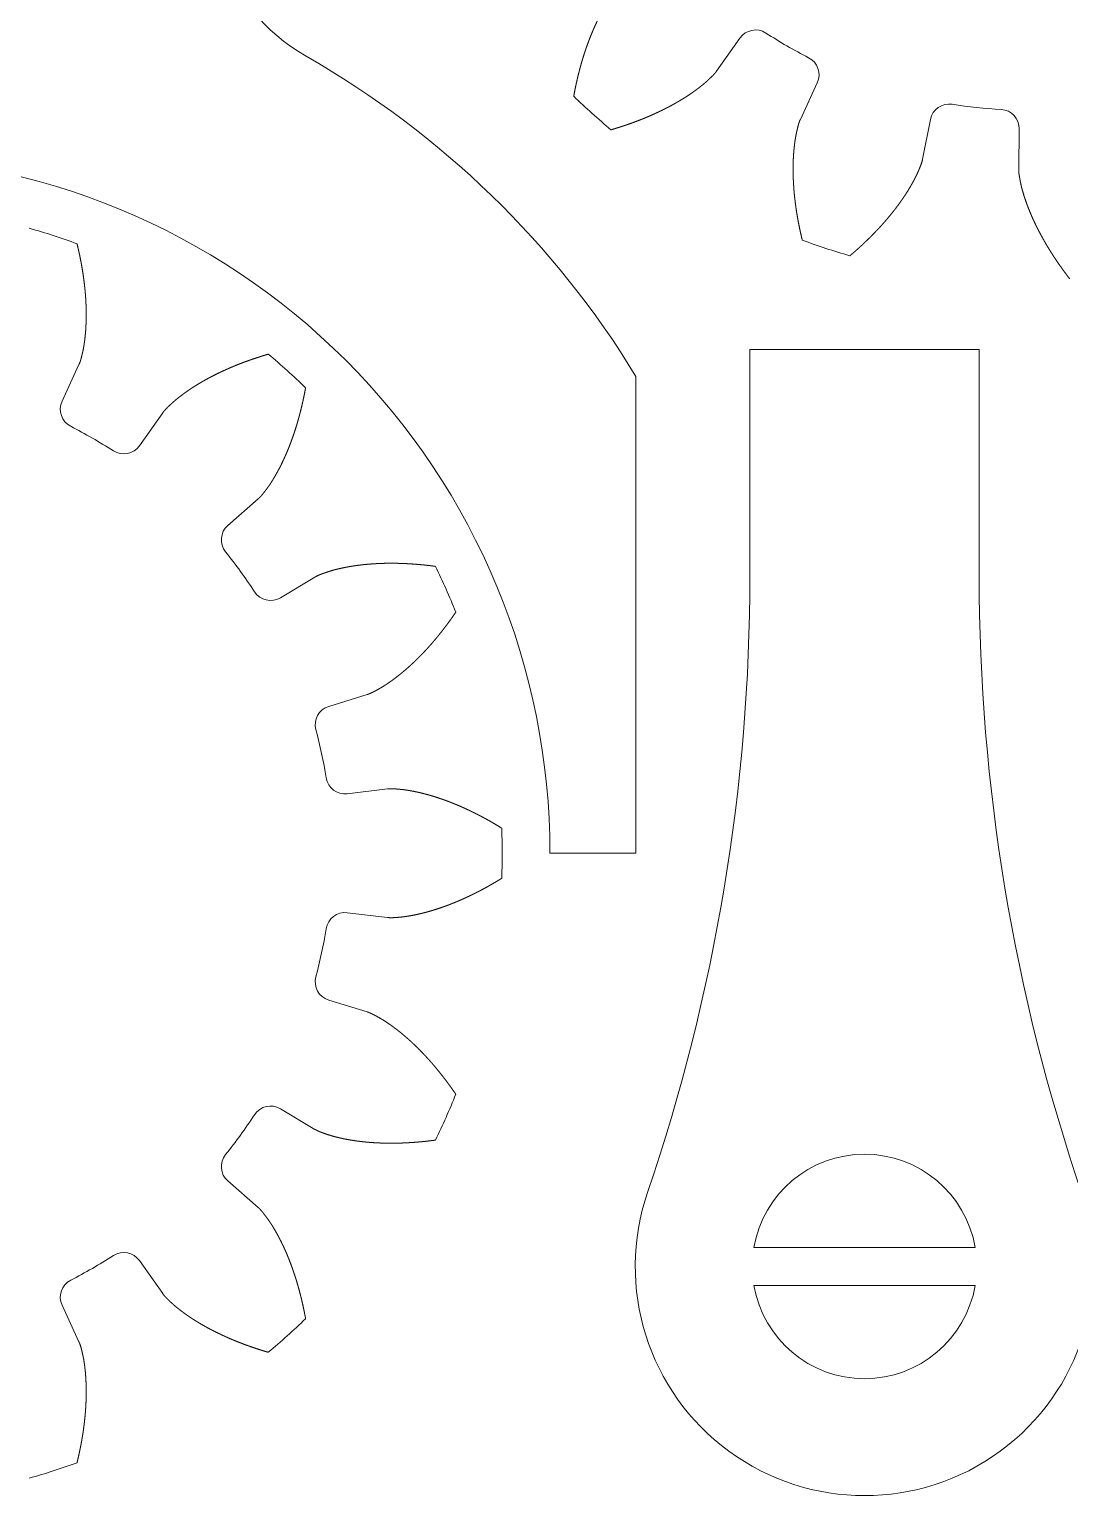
# Model space of a CAD drawing. Header units: millimetres. Extents: x 25 to 635, y 25 to 330.
# Drawn here: x 543.71 to 570.93, y 190.63 to 229.01 of the extents above; entities that cross this region are included whole.
import ezdxf

# ---------------------------------------------------------------- set-up
doc = ezdxf.new("R2010")
doc.units = ezdxf.units.MM
doc.header["$MEASUREMENT"] = 0
doc.layers.get('0').update_dxf_attribs({"lineweight": 0})
doc.layers.add('Single Set', color=7, linetype='Continuous', lineweight=0)

# ---------------------------------------------------------------- blocks, each defined once
blk = doc.blocks.new('*U2')
at = {"layer": 'Single Set', "color": 3}
for p, q in [((4.361, 4.474), (4.97, 5.338)), ((6.994, 4.169), (6.551, 3.21)), ((9.751, 2.17), (9.956, 3.207)), ((12.28, 2.962), (12.265, 1.906)), ((-12.769, -4.169), (-12.326, -3.21)), ((-10.136, -4.474), (-10.745, -5.338)), ((-8.431, -7.421), (-7.636, -6.726)), ((-6.15, -8.771), (-7.057, -9.312)), ((-5.791, -12.157), (-4.782, -11.845)), ((-4.256, -14.318), (-5.305, -14.443)), ((-5.305, -17.557), (-4.256, -17.682)), ((-4.782, -20.155), (-5.791, -19.843)), ((-7.057, -22.688), (-6.15, -23.229)), ((-7.636, -25.274), (-8.431, -24.579)), ((-10.745, -26.662), (-10.136, -27.526)), ((-12.326, -28.79), (-12.769, -27.831))]:
    blk.add_line(p, q, dxfattribs=at)
at = {"layer": 'Single Set', "color": 2}
blk.add_lwpolyline([(-18.251, 2.25, -0.414214), (-0.001, -16), (2.25, -16), (2.25, -3.52, 0.127339), (-6.381, 4.86, -0.394984), (-8.351, 11.203, 0.168875), (-7.511, 18.379), (-10.033, 29.766, -0.106253), (-18.25, 28, -0.106253), (-26.468, 29.766), (-28.99, 18.379, 0.168875), (-28.15, 11.203, -0.394984), (-30.12, 4.86, 0.127339), (-38.75, -3.52), (-38.751, -16), (-36.5, -16, -0.414211)], format="xyb", close=True, dxfattribs=at)
at = {"layer": 'Single Set', "color": 3}
blk.add_lwpolyline([(11.231, -8.733, 0.082387), (13.91, -24.878, -1.397795), (2.552, -24.878, 0.082387), (5.231, -8.733), (5.231, -2.816), (11.231, -2.816)], format="xyb", close=True, dxfattribs=at)
at = {"layer": 'Single Set', "color": 1}
for points in [[(5.336, -26.316, -0.842075), (11.126, -26.316)], [(11.126, -27.316, -0.842075), (5.336, -27.316)]]:
    blk.add_lwpolyline(points, format="xyb", close=True, dxfattribs=at)
at = {"layer": 'Single Set', "color": 3}
for centre, radius, start, end in [((5.379, 5.049), 0.5, 57.0534, 144.8103), ((12.475, 16), 12.549, 237.0534, 242.9466), ((6.54, 4.379), 0.5, 335.1897, 62.9466), ((12.475, 16), 17, 225.7877, 230.2123), ((10.446, 3.11), 0.5, 81.0534, 168.8103), ((12.475, 16), 12.549, 261.0534, 266.9466), ((11.78, 2.969), 0.5, 359.1897, 86.9466), ((-18.251, -16), 17, 69.7877, 74.2123), ((12.475, 16), 17, 249.7877, 254.2123), ((-18.251, -16), 17, 45.7877, 50.2123), ((-12.315, -4.379), 0.5, 155.1897, 242.9466), ((-18.251, -16), 12.549, 57.0534, 62.9466), ((-11.154, -5.049), 0.5, 237.0534, 324.8103), ((-8.102, -7.797), 0.5, 131.1897, 218.9466), ((-18.251, -16), 12.549, 33.0534, 38.9466), ((-18.251, -16), 17, 21.7877, 26.2123), ((-7.313, -8.883), 0.5, 213.0534, 300.8103), ((-5.643, -12.634), 0.5, 107.1897, 194.9466), ((-18.251, -16), 12.549, 9.0534, 14.9466), ((-5.364, -13.947), 0.5, 189.0534, 276.8103), ((-18.251, -16), 17, 357.7877, 2.2123), ((-5.364, -18.053), 0.5, 83.1897, 170.9466), ((-18.251, -16), 12.549, 345.0534, 350.9466), ((-5.643, -19.366), 0.5, 165.0534, 252.8103), ((-7.313, -23.117), 0.5, 59.1897, 146.9466), ((-18.251, -16), 17, 333.7877, 338.2123), ((-18.251, -16), 12.549, 321.0534, 326.9466), ((-8.102, -24.203), 0.5, 141.0534, 228.8103), ((-11.154, -26.951), 0.5, 35.1897, 122.9466), ((-18.251, -16), 12.549, 297.0534, 302.9466), ((-12.315, -27.621), 0.5, 117.0534, 204.8103), ((-18.251, -16), 17, 309.7877, 314.2123), ((-18.251, -16), 17, 285.7877, 290.2123)]:
    blk.add_arc(centre, radius, start, end, dxfattribs=at)
for points in [[(1.861, 6.726), (1.855, 6.72), (1.842, 6.708), (1.823, 6.691), (1.799, 6.666), (1.771, 6.634), (1.744, 6.6), (1.717, 6.567), (1.691, 6.532), (1.664, 6.498), (1.638, 6.463), (1.613, 6.428), (1.587, 6.393), (1.563, 6.357), (1.538, 6.32), (1.515, 6.284), (1.491, 6.246), (1.468, 6.209), (1.445, 6.171), (1.423, 6.133), (1.401, 6.095), (1.379, 6.056), (1.357, 6.017), (1.336, 5.978), (1.315, 5.939), (1.295, 5.899), (1.274, 5.859), (1.254, 5.819), (1.235, 5.778), (1.215, 5.738), (1.196, 5.697), (1.177, 5.656), (1.158, 5.615), (1.14, 5.573), (1.122, 5.531), (1.104, 5.489), (1.087, 5.447), (1.069, 5.405), (1.052, 5.362), (1.036, 5.319), (1.019, 5.276), (1.003, 5.233), (0.987, 5.19), (0.971, 5.146), (0.956, 5.103), (0.94, 5.059), (0.925, 5.015), (0.911, 4.971), (0.896, 4.926), (0.882, 4.882), (0.868, 4.837), (0.854, 4.792), (0.841, 4.747), (0.827, 4.702), (0.814, 4.656), (0.802, 4.611), (0.789, 4.565), (0.777, 4.519), (0.765, 4.473), (0.753, 4.427), (0.741, 4.381), (0.73, 4.335), (0.719, 4.288), (0.708, 4.241), (0.698, 4.194), (0.687, 4.148), (0.677, 4.1), (0.667, 4.053), (0.657, 4.006), (0.648, 3.958), (0.639, 3.911), (0.631, 3.873), (0.626, 3.844), (0.623, 3.825), (0.621, 3.815)], [(4.361, 4.474), (4.356, 4.467), (4.346, 4.453), (4.33, 4.433), (4.308, 4.407), (4.279, 4.375), (4.249, 4.345), (4.218, 4.315), (4.187, 4.285), (4.156, 4.255), (4.124, 4.226), (4.092, 4.196), (4.059, 4.167), (4.026, 4.139), (3.992, 4.111), (3.958, 4.084), (3.923, 4.057), (3.889, 4.03), (3.853, 4.003), (3.818, 3.977), (3.782, 3.951), (3.746, 3.925), (3.71, 3.899), (3.673, 3.874), (3.636, 3.849), (3.599, 3.825), (3.561, 3.8), (3.523, 3.776), (3.485, 3.752), (3.446, 3.729), (3.408, 3.705), (3.369, 3.682), (3.33, 3.659), (3.29, 3.637), (3.251, 3.614), (3.211, 3.592), (3.171, 3.571), (3.13, 3.549), (3.09, 3.528), (3.049, 3.506), (3.008, 3.486), (2.967, 3.465), (2.925, 3.444), (2.884, 3.424), (2.842, 3.404), (2.8, 3.385), (2.758, 3.365), (2.715, 3.346), (2.673, 3.327), (2.63, 3.308), (2.587, 3.289), (2.544, 3.271), (2.5, 3.253), (2.457, 3.235), (2.413, 3.217), (2.369, 3.2), (2.325, 3.183), (2.28, 3.166), (2.236, 3.149), (2.191, 3.132), (2.147, 3.116), (2.102, 3.1), (2.056, 3.084), (2.011, 3.068), (1.966, 3.053), (1.92, 3.037), (1.874, 3.022), (1.828, 3.008), (1.782, 2.993), (1.736, 2.979), (1.69, 2.964), (1.652, 2.953), (1.624, 2.945), (1.606, 2.94), (1.596, 2.937)], [(6.551, 3.21), (6.547, 3.202), (6.54, 3.187), (6.531, 3.163), (6.519, 3.131), (6.506, 3.09), (6.495, 3.048), (6.484, 3.006), (6.474, 2.964), (6.464, 2.922), (6.454, 2.88), (6.445, 2.838), (6.436, 2.795), (6.428, 2.752), (6.421, 2.709), (6.414, 2.666), (6.408, 2.622), (6.402, 2.578), (6.397, 2.535), (6.392, 2.491), (6.387, 2.447), (6.383, 2.403), (6.379, 2.358), (6.375, 2.314), (6.372, 2.269), (6.37, 2.225), (6.367, 2.18), (6.365, 2.135), (6.364, 2.09), (6.363, 2.045), (6.362, 2), (6.361, 1.955), (6.361, 1.909), (6.361, 1.864), (6.362, 1.818), (6.362, 1.773), (6.363, 1.727), (6.365, 1.681), (6.367, 1.636), (6.369, 1.59), (6.371, 1.544), (6.374, 1.498), (6.377, 1.452), (6.38, 1.406), (6.384, 1.359), (6.388, 1.313), (6.392, 1.267), (6.397, 1.22), (6.401, 1.174), (6.407, 1.127), (6.412, 1.081), (6.418, 1.034), (6.424, 0.988), (6.43, 0.941), (6.436, 0.894), (6.443, 0.847), (6.45, 0.801), (6.458, 0.754), (6.466, 0.707), (6.474, 0.66), (6.482, 0.613), (6.49, 0.566), (6.499, 0.519), (6.508, 0.472), (6.518, 0.425), (6.527, 0.377), (6.537, 0.33), (6.547, 0.283), (6.558, 0.236), (6.568, 0.189), (6.579, 0.141), (6.588, 0.104), (6.595, 0.075), (6.6, 0.056), (6.602, 0.047)], [(9.751, 2.17), (9.749, 2.162), (9.745, 2.145), (9.739, 2.12), (9.73, 2.087), (9.716, 2.047), (9.701, 2.006), (9.685, 1.966), (9.669, 1.926), (9.652, 1.886), (9.635, 1.847), (9.617, 1.807), (9.599, 1.767), (9.581, 1.728), (9.561, 1.689), (9.541, 1.65), (9.521, 1.611), (9.5, 1.572), (9.478, 1.533), (9.457, 1.495), (9.435, 1.457), (9.412, 1.418), (9.389, 1.38), (9.366, 1.342), (9.342, 1.304), (9.318, 1.267), (9.294, 1.229), (9.269, 1.192), (9.244, 1.154), (9.218, 1.117), (9.192, 1.08), (9.166, 1.043), (9.14, 1.006), (9.113, 0.97), (9.086, 0.933), (9.058, 0.897), (9.031, 0.861), (9.003, 0.824), (8.974, 0.788), (8.946, 0.753), (8.917, 0.717), (8.887, 0.681), (8.858, 0.646), (8.828, 0.61), (8.798, 0.575), (8.768, 0.54), (8.737, 0.505), (8.706, 0.47), (8.675, 0.435), (8.643, 0.401), (8.612, 0.366), (8.58, 0.332), (8.547, 0.298), (8.515, 0.263), (8.482, 0.23), (8.449, 0.196), (8.416, 0.162), (8.382, 0.128), (8.348, 0.095), (8.314, 0.062), (8.28, 0.029), (8.245, -0.004), (8.211, -0.037), (8.176, -0.07), (8.14, -0.103), (8.105, -0.135), (8.069, -0.168), (8.033, -0.2), (7.997, -0.232), (7.961, -0.264), (7.924, -0.296), (7.895, -0.321), (7.872, -0.34), (7.858, -0.352), (7.85, -0.359)], [(12.265, 1.906), (12.265, 1.898), (12.265, 1.88), (12.266, 1.855), (12.268, 1.82), (12.273, 1.778), (12.28, 1.735), (12.287, 1.693), (12.295, 1.65), (12.303, 1.608), (12.311, 1.565), (12.32, 1.523), (12.329, 1.48), (12.34, 1.438), (12.35, 1.395), (12.362, 1.353), (12.374, 1.311), (12.386, 1.269), (12.399, 1.226), (12.412, 1.184), (12.426, 1.142), (12.44, 1.1), (12.455, 1.058), (12.469, 1.016), (12.485, 0.974), (12.5, 0.932), (12.517, 0.89), (12.533, 0.849), (12.55, 0.807), (12.567, 0.765), (12.585, 0.724), (12.603, 0.682), (12.621, 0.641), (12.639, 0.599), (12.658, 0.558), (12.678, 0.516), (12.697, 0.475), (12.717, 0.434), (12.737, 0.393), (12.758, 0.352), (12.779, 0.311), (12.8, 0.27), (12.821, 0.229), (12.843, 0.188), (12.865, 0.147), (12.888, 0.107), (12.911, 0.066), (12.934, 0.026), (12.957, -0.015), (12.98, -0.055), (13.004, -0.096), (13.028, -0.136), (13.053, -0.176), (13.078, -0.216), (13.103, -0.256), (13.128, -0.296), (13.154, -0.336), (13.179, -0.376), (13.205, -0.415), (13.232, -0.455), (13.258, -0.495), (13.285, -0.534), (13.313, -0.574), (13.34, -0.613), (13.368, -0.652), (13.396, -0.691), (13.424, -0.73), (13.452, -0.769), (13.481, -0.808), (13.51, -0.847), (13.539, -0.886), (13.563, -0.917), (13.581, -0.94), (13.592, -0.955), (13.598, -0.963)], [(-12.326, -3.21), (-12.323, -3.202), (-12.316, -3.187), (-12.306, -3.163), (-12.294, -3.131), (-12.281, -3.09), (-12.27, -3.048), (-12.259, -3.006), (-12.249, -2.964), (-12.239, -2.922), (-12.229, -2.88), (-12.22, -2.838), (-12.211, -2.795), (-12.203, -2.752), (-12.196, -2.709), (-12.189, -2.666), (-12.183, -2.622), (-12.177, -2.578), (-12.172, -2.535), (-12.167, -2.491), (-12.162, -2.447), (-12.158, -2.403), (-12.154, -2.358), (-12.151, -2.314), (-12.147, -2.269), (-12.145, -2.225), (-12.143, -2.18), (-12.141, -2.135), (-12.139, -2.09), (-12.138, -2.045), (-12.137, -2), (-12.136, -1.955), (-12.136, -1.909), (-12.136, -1.864), (-12.137, -1.818), (-12.137, -1.773), (-12.139, -1.727), (-12.14, -1.681), (-12.142, -1.636), (-12.144, -1.59), (-12.146, -1.544), (-12.149, -1.498), (-12.152, -1.452), (-12.155, -1.406), (-12.159, -1.359), (-12.163, -1.313), (-12.167, -1.267), (-12.172, -1.22), (-12.177, -1.174), (-12.182, -1.127), (-12.187, -1.081), (-12.193, -1.034), (-12.199, -0.988), (-12.205, -0.941), (-12.212, -0.894), (-12.218, -0.847), (-12.226, -0.801), (-12.233, -0.754), (-12.241, -0.707), (-12.249, -0.66), (-12.257, -0.613), (-12.265, -0.566), (-12.274, -0.519), (-12.283, -0.472), (-12.293, -0.425), (-12.302, -0.377), (-12.312, -0.33), (-12.322, -0.283), (-12.333, -0.236), (-12.343, -0.189), (-12.354, -0.141), (-12.363, -0.104), (-12.37, -0.075), (-12.375, -0.056), (-12.377, -0.047)], [(-7.371, -2.937), (-7.381, -2.94), (-7.399, -2.945), (-7.427, -2.953), (-7.465, -2.964), (-7.511, -2.979), (-7.557, -2.993), (-7.603, -3.008), (-7.649, -3.022), (-7.695, -3.037), (-7.741, -3.053), (-7.786, -3.068), (-7.832, -3.084), (-7.877, -3.1), (-7.922, -3.116), (-7.966, -3.132), (-8.011, -3.149), (-8.056, -3.166), (-8.1, -3.183), (-8.144, -3.2), (-8.188, -3.217), (-8.232, -3.235), (-8.275, -3.253), (-8.319, -3.271), (-8.362, -3.289), (-8.405, -3.308), (-8.448, -3.327), (-8.49, -3.346), (-8.533, -3.365), (-8.575, -3.385), (-8.617, -3.404), (-8.659, -3.424), (-8.701, -3.444), (-8.742, -3.465), (-8.783, -3.486), (-8.824, -3.506), (-8.865, -3.528), (-8.906, -3.549), (-8.946, -3.571), (-8.986, -3.592), (-9.026, -3.614), (-9.066, -3.637), (-9.105, -3.659), (-9.144, -3.682), (-9.183, -3.705), (-9.222, -3.729), (-9.26, -3.752), (-9.298, -3.776), (-9.336, -3.8), (-9.374, -3.825), (-9.411, -3.849), (-9.448, -3.874), (-9.485, -3.899), (-9.521, -3.925), (-9.557, -3.951), (-9.593, -3.977), (-9.628, -4.003), (-9.664, -4.03), (-9.699, -4.057), (-9.733, -4.084), (-9.767, -4.111), (-9.801, -4.139), (-9.834, -4.167), (-9.867, -4.196), (-9.899, -4.226), (-9.931, -4.255), (-9.962, -4.285), (-9.993, -4.315), (-10.024, -4.345), (-10.054, -4.375), (-10.083, -4.407), (-10.106, -4.433), (-10.121, -4.453), (-10.131, -4.467), (-10.136, -4.474)], [(-7.636, -6.726), (-7.63, -6.72), (-7.617, -6.708), (-7.598, -6.691), (-7.575, -6.666), (-7.546, -6.634), (-7.519, -6.6), (-7.492, -6.567), (-7.466, -6.532), (-7.44, -6.498), (-7.414, -6.463), (-7.388, -6.428), (-7.363, -6.393), (-7.338, -6.357), (-7.314, -6.32), (-7.29, -6.284), (-7.266, -6.246), (-7.243, -6.209), (-7.221, -6.171), (-7.198, -6.133), (-7.176, -6.095), (-7.154, -6.056), (-7.132, -6.017), (-7.111, -5.978), (-7.09, -5.939), (-7.07, -5.899), (-7.049, -5.859), (-7.029, -5.819), (-7.01, -5.778), (-6.99, -5.738), (-6.971, -5.697), (-6.952, -5.656), (-6.934, -5.615), (-6.915, -5.573), (-6.897, -5.531), (-6.879, -5.489), (-6.862, -5.447), (-6.844, -5.405), (-6.827, -5.362), (-6.811, -5.319), (-6.794, -5.276), (-6.778, -5.233), (-6.762, -5.19), (-6.746, -5.146), (-6.731, -5.103), (-6.716, -5.059), (-6.701, -5.015), (-6.686, -4.971), (-6.671, -4.926), (-6.657, -4.882), (-6.643, -4.837), (-6.629, -4.792), (-6.616, -4.747), (-6.603, -4.702), (-6.59, -4.656), (-6.577, -4.611), (-6.564, -4.565), (-6.552, -4.519), (-6.54, -4.473), (-6.528, -4.427), (-6.517, -4.381), (-6.505, -4.335), (-6.494, -4.288), (-6.483, -4.241), (-6.473, -4.194), (-6.462, -4.148), (-6.452, -4.1), (-6.442, -4.053), (-6.432, -4.006), (-6.423, -3.958), (-6.414, -3.911), (-6.407, -3.873), (-6.401, -3.844), (-6.398, -3.825), (-6.396, -3.815)], [(-2.999, -8.491), (-3.008, -8.49), (-3.028, -8.487), (-3.057, -8.483), (-3.095, -8.478), (-3.143, -8.472), (-3.191, -8.467), (-3.239, -8.461), (-3.287, -8.456), (-3.335, -8.451), (-3.383, -8.447), (-3.431, -8.442), (-3.479, -8.438), (-3.527, -8.434), (-3.574, -8.431), (-3.622, -8.428), (-3.669, -8.425), (-3.717, -8.422), (-3.764, -8.419), (-3.811, -8.417), (-3.859, -8.415), (-3.906, -8.414), (-3.953, -8.412), (-4, -8.411), (-4.047, -8.41), (-4.094, -8.41), (-4.141, -8.41), (-4.187, -8.41), (-4.234, -8.41), (-4.28, -8.411), (-4.327, -8.411), (-4.373, -8.413), (-4.419, -8.414), (-4.466, -8.416), (-4.512, -8.418), (-4.558, -8.421), (-4.603, -8.423), (-4.649, -8.426), (-4.695, -8.43), (-4.74, -8.433), (-4.786, -8.437), (-4.831, -8.442), (-4.876, -8.446), (-4.921, -8.451), (-4.966, -8.456), (-5.011, -8.462), (-5.056, -8.468), (-5.1, -8.474), (-5.145, -8.481), (-5.189, -8.488), (-5.233, -8.495), (-5.277, -8.503), (-5.321, -8.511), (-5.364, -8.519), (-5.408, -8.528), (-5.451, -8.538), (-5.494, -8.547), (-5.537, -8.557), (-5.58, -8.567), (-5.623, -8.578), (-5.665, -8.589), (-5.707, -8.601), (-5.749, -8.614), (-5.79, -8.627), (-5.832, -8.64), (-5.873, -8.654), (-5.914, -8.669), (-5.954, -8.683), (-5.995, -8.698), (-6.035, -8.714), (-6.074, -8.731), (-6.105, -8.746), (-6.128, -8.758), (-6.143, -8.767), (-6.15, -8.771)], [(-4.782, -11.845), (-4.773, -11.842), (-4.757, -11.837), (-4.733, -11.828), (-4.701, -11.815), (-4.662, -11.797), (-4.624, -11.778), (-4.585, -11.758), (-4.547, -11.738), (-4.509, -11.717), (-4.472, -11.696), (-4.434, -11.674), (-4.396, -11.652), (-4.359, -11.629), (-4.322, -11.606), (-4.285, -11.582), (-4.249, -11.557), (-4.213, -11.532), (-4.176, -11.507), (-4.14, -11.482), (-4.105, -11.456), (-4.069, -11.429), (-4.033, -11.402), (-3.998, -11.375), (-3.963, -11.348), (-3.928, -11.32), (-3.893, -11.292), (-3.859, -11.263), (-3.824, -11.234), (-3.79, -11.205), (-3.756, -11.175), (-3.722, -11.146), (-3.688, -11.115), (-3.654, -11.085), (-3.621, -11.054), (-3.587, -11.023), (-3.554, -10.992), (-3.521, -10.96), (-3.488, -10.928), (-3.456, -10.896), (-3.423, -10.863), (-3.391, -10.83), (-3.358, -10.797), (-3.326, -10.764), (-3.294, -10.73), (-3.263, -10.696), (-3.231, -10.662), (-3.2, -10.628), (-3.168, -10.593), (-3.137, -10.558), (-3.106, -10.523), (-3.075, -10.488), (-3.045, -10.452), (-3.014, -10.416), (-2.984, -10.38), (-2.954, -10.344), (-2.924, -10.307), (-2.894, -10.27), (-2.864, -10.233), (-2.835, -10.196), (-2.805, -10.158), (-2.776, -10.12), (-2.747, -10.082), (-2.718, -10.044), (-2.689, -10.006), (-2.661, -9.967), (-2.632, -9.928), (-2.604, -9.889), (-2.576, -9.85), (-2.548, -9.81), (-2.52, -9.77), (-2.498, -9.738), (-2.481, -9.714), (-2.47, -9.698), (-2.465, -9.69)], [(-1.263, -15.344), (-1.271, -15.339), (-1.288, -15.328), (-1.313, -15.313), (-1.346, -15.293), (-1.388, -15.268), (-1.429, -15.243), (-1.471, -15.219), (-1.513, -15.194), (-1.555, -15.17), (-1.596, -15.147), (-1.638, -15.123), (-1.68, -15.1), (-1.722, -15.077), (-1.764, -15.055), (-1.806, -15.032), (-1.849, -15.01), (-1.891, -14.988), (-1.933, -14.967), (-1.975, -14.946), (-2.018, -14.925), (-2.06, -14.904), (-2.103, -14.884), (-2.145, -14.863), (-2.188, -14.844), (-2.23, -14.824), (-2.273, -14.805), (-2.316, -14.786), (-2.358, -14.767), (-2.401, -14.749), (-2.444, -14.731), (-2.487, -14.713), (-2.53, -14.696), (-2.573, -14.679), (-2.616, -14.662), (-2.659, -14.645), (-2.702, -14.629), (-2.745, -14.613), (-2.788, -14.598), (-2.831, -14.583), (-2.874, -14.568), (-2.917, -14.553), (-2.96, -14.539), (-3.003, -14.525), (-3.046, -14.512), (-3.09, -14.499), (-3.133, -14.486), (-3.176, -14.474), (-3.219, -14.462), (-3.263, -14.45), (-3.306, -14.439), (-3.349, -14.428), (-3.393, -14.417), (-3.436, -14.407), (-3.479, -14.398), (-3.522, -14.389), (-3.566, -14.38), (-3.609, -14.372), (-3.652, -14.364), (-3.696, -14.356), (-3.739, -14.349), (-3.782, -14.343), (-3.826, -14.337), (-3.869, -14.332), (-3.912, -14.328), (-3.955, -14.324), (-3.998, -14.32), (-4.041, -14.317), (-4.084, -14.314), (-4.127, -14.312), (-4.17, -14.312), (-4.205, -14.313), (-4.23, -14.315), (-4.247, -14.317), (-4.256, -14.318)], [(-4.256, -17.682), (-4.247, -17.683), (-4.23, -17.685), (-4.205, -17.687), (-4.17, -17.688), (-4.127, -17.688), (-4.084, -17.686), (-4.041, -17.683), (-3.998, -17.68), (-3.955, -17.676), (-3.912, -17.672), (-3.869, -17.668), (-3.826, -17.663), (-3.782, -17.657), (-3.739, -17.651), (-3.696, -17.644), (-3.652, -17.636), (-3.609, -17.628), (-3.566, -17.62), (-3.522, -17.611), (-3.479, -17.602), (-3.436, -17.593), (-3.393, -17.583), (-3.349, -17.572), (-3.306, -17.561), (-3.263, -17.55), (-3.219, -17.538), (-3.176, -17.526), (-3.133, -17.514), (-3.09, -17.501), (-3.046, -17.488), (-3.003, -17.475), (-2.96, -17.461), (-2.917, -17.447), (-2.874, -17.432), (-2.831, -17.417), (-2.788, -17.402), (-2.745, -17.387), (-2.702, -17.371), (-2.659, -17.355), (-2.616, -17.338), (-2.573, -17.321), (-2.53, -17.304), (-2.487, -17.287), (-2.444, -17.269), (-2.401, -17.251), (-2.358, -17.233), (-2.316, -17.214), (-2.273, -17.195), (-2.23, -17.176), (-2.188, -17.156), (-2.145, -17.137), (-2.103, -17.116), (-2.06, -17.096), (-2.018, -17.075), (-1.975, -17.054), (-1.933, -17.033), (-1.891, -17.012), (-1.849, -16.99), (-1.806, -16.968), (-1.764, -16.945), (-1.722, -16.923), (-1.68, -16.9), (-1.638, -16.877), (-1.596, -16.853), (-1.555, -16.83), (-1.513, -16.806), (-1.471, -16.781), (-1.429, -16.757), (-1.388, -16.732), (-1.346, -16.707), (-1.313, -16.687), (-1.288, -16.672), (-1.271, -16.661), (-1.263, -16.656)], [(-2.465, -22.31), (-2.47, -22.302), (-2.481, -22.286), (-2.498, -22.262), (-2.52, -22.23), (-2.548, -22.19), (-2.576, -22.15), (-2.604, -22.111), (-2.632, -22.072), (-2.661, -22.033), (-2.689, -21.994), (-2.718, -21.956), (-2.747, -21.918), (-2.776, -21.88), (-2.805, -21.842), (-2.835, -21.804), (-2.864, -21.767), (-2.894, -21.73), (-2.924, -21.693), (-2.954, -21.656), (-2.984, -21.62), (-3.014, -21.584), (-3.045, -21.548), (-3.075, -21.512), (-3.106, -21.477), (-3.137, -21.442), (-3.168, -21.407), (-3.2, -21.372), (-3.231, -21.338), (-3.263, -21.304), (-3.294, -21.27), (-3.326, -21.236), (-3.358, -21.203), (-3.391, -21.17), (-3.423, -21.137), (-3.456, -21.104), (-3.488, -21.072), (-3.521, -21.04), (-3.554, -21.008), (-3.587, -20.977), (-3.621, -20.946), (-3.654, -20.915), (-3.688, -20.885), (-3.722, -20.854), (-3.756, -20.825), (-3.79, -20.795), (-3.824, -20.766), (-3.859, -20.737), (-3.893, -20.708), (-3.928, -20.68), (-3.963, -20.652), (-3.998, -20.625), (-4.033, -20.598), (-4.069, -20.571), (-4.105, -20.544), (-4.14, -20.518), (-4.176, -20.493), (-4.213, -20.468), (-4.249, -20.443), (-4.285, -20.418), (-4.322, -20.394), (-4.359, -20.371), (-4.396, -20.348), (-4.434, -20.326), (-4.472, -20.304), (-4.509, -20.283), (-4.547, -20.262), (-4.585, -20.242), (-4.624, -20.222), (-4.662, -20.203), (-4.701, -20.185), (-4.733, -20.172), (-4.757, -20.163), (-4.773, -20.158), (-4.782, -20.155)], [(-6.15, -23.229), (-6.143, -23.233), (-6.128, -23.242), (-6.105, -23.254), (-6.074, -23.269), (-6.035, -23.286), (-5.995, -23.302), (-5.954, -23.317), (-5.914, -23.331), (-5.873, -23.346), (-5.832, -23.36), (-5.79, -23.373), (-5.749, -23.386), (-5.707, -23.399), (-5.665, -23.411), (-5.623, -23.422), (-5.58, -23.433), (-5.537, -23.443), (-5.494, -23.453), (-5.451, -23.462), (-5.408, -23.472), (-5.364, -23.481), (-5.321, -23.489), (-5.277, -23.497), (-5.233, -23.505), (-5.189, -23.512), (-5.145, -23.519), (-5.1, -23.526), (-5.056, -23.532), (-5.011, -23.538), (-4.966, -23.544), (-4.921, -23.549), (-4.876, -23.554), (-4.831, -23.558), (-4.786, -23.563), (-4.74, -23.567), (-4.695, -23.57), (-4.649, -23.574), (-4.603, -23.577), (-4.558, -23.579), (-4.512, -23.582), (-4.466, -23.584), (-4.419, -23.586), (-4.373, -23.587), (-4.327, -23.589), (-4.28, -23.589), (-4.234, -23.59), (-4.187, -23.59), (-4.141, -23.59), (-4.094, -23.59), (-4.047, -23.59), (-4, -23.589), (-3.953, -23.588), (-3.906, -23.586), (-3.859, -23.585), (-3.811, -23.583), (-3.764, -23.581), (-3.717, -23.578), (-3.669, -23.575), (-3.622, -23.572), (-3.574, -23.569), (-3.527, -23.566), (-3.479, -23.562), (-3.431, -23.558), (-3.383, -23.553), (-3.335, -23.549), (-3.287, -23.544), (-3.239, -23.539), (-3.191, -23.533), (-3.143, -23.528), (-3.095, -23.522), (-3.057, -23.517), (-3.028, -23.513), (-3.008, -23.51), (-2.999, -23.509)], [(-6.396, -28.185), (-6.398, -28.175), (-6.401, -28.156), (-6.407, -28.127), (-6.414, -28.089), (-6.423, -28.042), (-6.432, -27.994), (-6.442, -27.947), (-6.452, -27.9), (-6.462, -27.852), (-6.473, -27.806), (-6.483, -27.759), (-6.494, -27.712), (-6.505, -27.665), (-6.517, -27.619), (-6.528, -27.573), (-6.54, -27.527), (-6.552, -27.481), (-6.564, -27.435), (-6.577, -27.389), (-6.59, -27.344), (-6.603, -27.298), (-6.616, -27.253), (-6.629, -27.208), (-6.643, -27.163), (-6.657, -27.118), (-6.671, -27.074), (-6.686, -27.029), (-6.701, -26.985), (-6.716, -26.941), (-6.731, -26.897), (-6.746, -26.854), (-6.762, -26.81), (-6.778, -26.767), (-6.794, -26.724), (-6.811, -26.681), (-6.827, -26.638), (-6.844, -26.595), (-6.862, -26.553), (-6.879, -26.511), (-6.897, -26.469), (-6.915, -26.427), (-6.934, -26.385), (-6.952, -26.344), (-6.971, -26.303), (-6.99, -26.262), (-7.01, -26.222), (-7.029, -26.181), (-7.049, -26.141), (-7.07, -26.101), (-7.09, -26.061), (-7.111, -26.022), (-7.132, -25.983), (-7.154, -25.944), (-7.176, -25.905), (-7.198, -25.867), (-7.221, -25.829), (-7.243, -25.791), (-7.266, -25.754), (-7.29, -25.716), (-7.314, -25.68), (-7.338, -25.643), (-7.363, -25.607), (-7.388, -25.572), (-7.414, -25.537), (-7.44, -25.502), (-7.466, -25.468), (-7.492, -25.433), (-7.519, -25.4), (-7.546, -25.366), (-7.575, -25.334), (-7.598, -25.309), (-7.617, -25.292), (-7.63, -25.28), (-7.636, -25.274)], [(-10.136, -27.526), (-10.131, -27.533), (-10.121, -27.547), (-10.106, -27.567), (-10.083, -27.593), (-10.054, -27.625), (-10.024, -27.655), (-9.993, -27.685), (-9.962, -27.715), (-9.931, -27.745), (-9.899, -27.774), (-9.867, -27.804), (-9.834, -27.833), (-9.801, -27.861), (-9.767, -27.889), (-9.733, -27.916), (-9.699, -27.943), (-9.664, -27.97), (-9.628, -27.997), (-9.593, -28.023), (-9.557, -28.049), (-9.521, -28.075), (-9.485, -28.101), (-9.448, -28.126), (-9.411, -28.151), (-9.374, -28.175), (-9.336, -28.2), (-9.298, -28.224), (-9.26, -28.248), (-9.222, -28.271), (-9.183, -28.295), (-9.144, -28.318), (-9.105, -28.341), (-9.066, -28.363), (-9.026, -28.386), (-8.986, -28.408), (-8.946, -28.429), (-8.906, -28.451), (-8.865, -28.472), (-8.824, -28.494), (-8.783, -28.514), (-8.742, -28.535), (-8.701, -28.556), (-8.659, -28.576), (-8.617, -28.596), (-8.575, -28.615), (-8.533, -28.635), (-8.49, -28.654), (-8.448, -28.673), (-8.405, -28.692), (-8.362, -28.711), (-8.319, -28.729), (-8.275, -28.747), (-8.232, -28.765), (-8.188, -28.783), (-8.144, -28.8), (-8.1, -28.817), (-8.056, -28.834), (-8.011, -28.851), (-7.966, -28.868), (-7.922, -28.884), (-7.877, -28.9), (-7.832, -28.916), (-7.786, -28.932), (-7.741, -28.947), (-7.695, -28.963), (-7.649, -28.978), (-7.603, -28.992), (-7.557, -29.007), (-7.511, -29.021), (-7.465, -29.036), (-7.427, -29.047), (-7.399, -29.055), (-7.381, -29.06), (-7.371, -29.063)], [(-12.377, -31.953), (-12.375, -31.944), (-12.37, -31.925), (-12.363, -31.896), (-12.354, -31.859), (-12.343, -31.811), (-12.333, -31.764), (-12.322, -31.717), (-12.312, -31.67), (-12.302, -31.623), (-12.293, -31.575), (-12.283, -31.528), (-12.274, -31.481), (-12.265, -31.434), (-12.257, -31.387), (-12.249, -31.34), (-12.241, -31.293), (-12.233, -31.246), (-12.226, -31.199), (-12.218, -31.153), (-12.212, -31.106), (-12.205, -31.059), (-12.199, -31.012), (-12.193, -30.966), (-12.187, -30.919), (-12.182, -30.873), (-12.177, -30.826), (-12.172, -30.78), (-12.167, -30.733), (-12.163, -30.687), (-12.159, -30.641), (-12.155, -30.594), (-12.152, -30.548), (-12.149, -30.502), (-12.146, -30.456), (-12.144, -30.41), (-12.142, -30.364), (-12.14, -30.319), (-12.139, -30.273), (-12.137, -30.227), (-12.137, -30.182), (-12.136, -30.136), (-12.136, -30.091), (-12.136, -30.045), (-12.137, -30), (-12.138, -29.955), (-12.139, -29.91), (-12.141, -29.865), (-12.143, -29.82), (-12.145, -29.775), (-12.147, -29.731), (-12.151, -29.686), (-12.154, -29.642), (-12.158, -29.597), (-12.162, -29.553), (-12.167, -29.509), (-12.172, -29.465), (-12.177, -29.422), (-12.183, -29.378), (-12.189, -29.334), (-12.196, -29.291), (-12.203, -29.248), (-12.211, -29.205), (-12.22, -29.162), (-12.229, -29.12), (-12.239, -29.078), (-12.249, -29.036), (-12.259, -28.994), (-12.27, -28.952), (-12.281, -28.91), (-12.294, -28.869), (-12.306, -28.837), (-12.316, -28.813), (-12.323, -28.798), (-12.326, -28.79)]]:
    blk.add_open_spline(points, degree=5, dxfattribs=at)
blk = doc.blocks.new('*U3')
at = {"color": 0, "linetype": 'ByBlock', "lineweight": -2, "transparency": 16777216}
blk.add_blockref('*U2', (486, -67.5), dxfattribs=at)

msp = doc.modelspace()

# ---------------------------------------------------------------- block references
msp.add_blockref('*U3', (71.333, 290.944))

doc.saveas('drawing.dxf')
